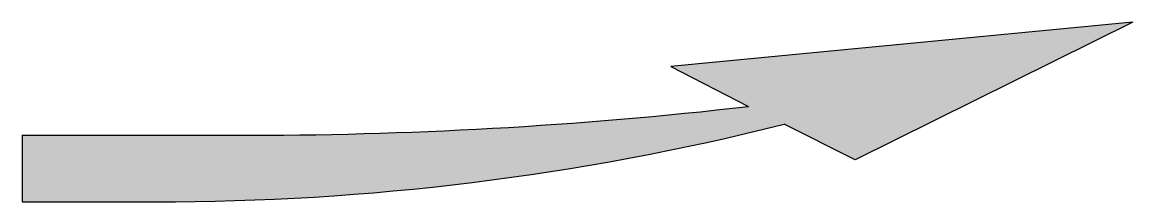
# Model space of a CAD drawing. Header units: metres. Extents: x 0 to 5, y -0.15 to 0.66.
import ezdxf

# ---------------------------------------------------------------- set-up
doc = ezdxf.new("R2010")
doc.units = ezdxf.units.M
doc.header["$LTSCALE"] = 0.2

msp = doc.modelspace()

# ---------------------------------------------------------------- hatches: boundary and pattern name
at = {"true_color": 0xfaf528}
h = msp.add_hatch(color=2, dxfattribs=at)
h.paths.add_polyline_path([(5, 0.66), (2.92, 0.46), (3.27, 0.28, -0.004791), (2.8884, 0.24), (4.1532, 0.24)])
h.paths.add_polyline_path([(3.43, 0.2), (3.75, 0.04), (4.1532, 0.24), (2.8884, 0.24, -0.024122), (0.96, 0.15), (0, 0.15), (0, -0.15), (0.6, -0.15, 0.062013)])

# ---------------------------------------------------------------- linework, layer by layer
at = {"color": 2, "true_color": 0xfaf528}
for p, q in [((5, 0.66), (2.92, 0.46)), ((5, 0.66), (3.75, 0.04)), ((2.92, 0.46), (3.27, 0.28)), ((0, 0.15), (0.96, 0.15)), ((0, 0.15), (0, -0.15)), ((3.75, 0.04), (3.43, 0.2)), ((0, -0.15), (0.6, -0.15))]:
    msp.add_line(p, q, dxfattribs=at)
for centre, radius, start, end in [((0.992, 20.17), 20.02, 269.90844, 276.53364), ((0.6094, 11.39), 11.54, 269.95315, 284.14735)]:
    msp.add_arc(centre, radius, start, end, dxfattribs=at)

doc.saveas('drawing.dxf')
